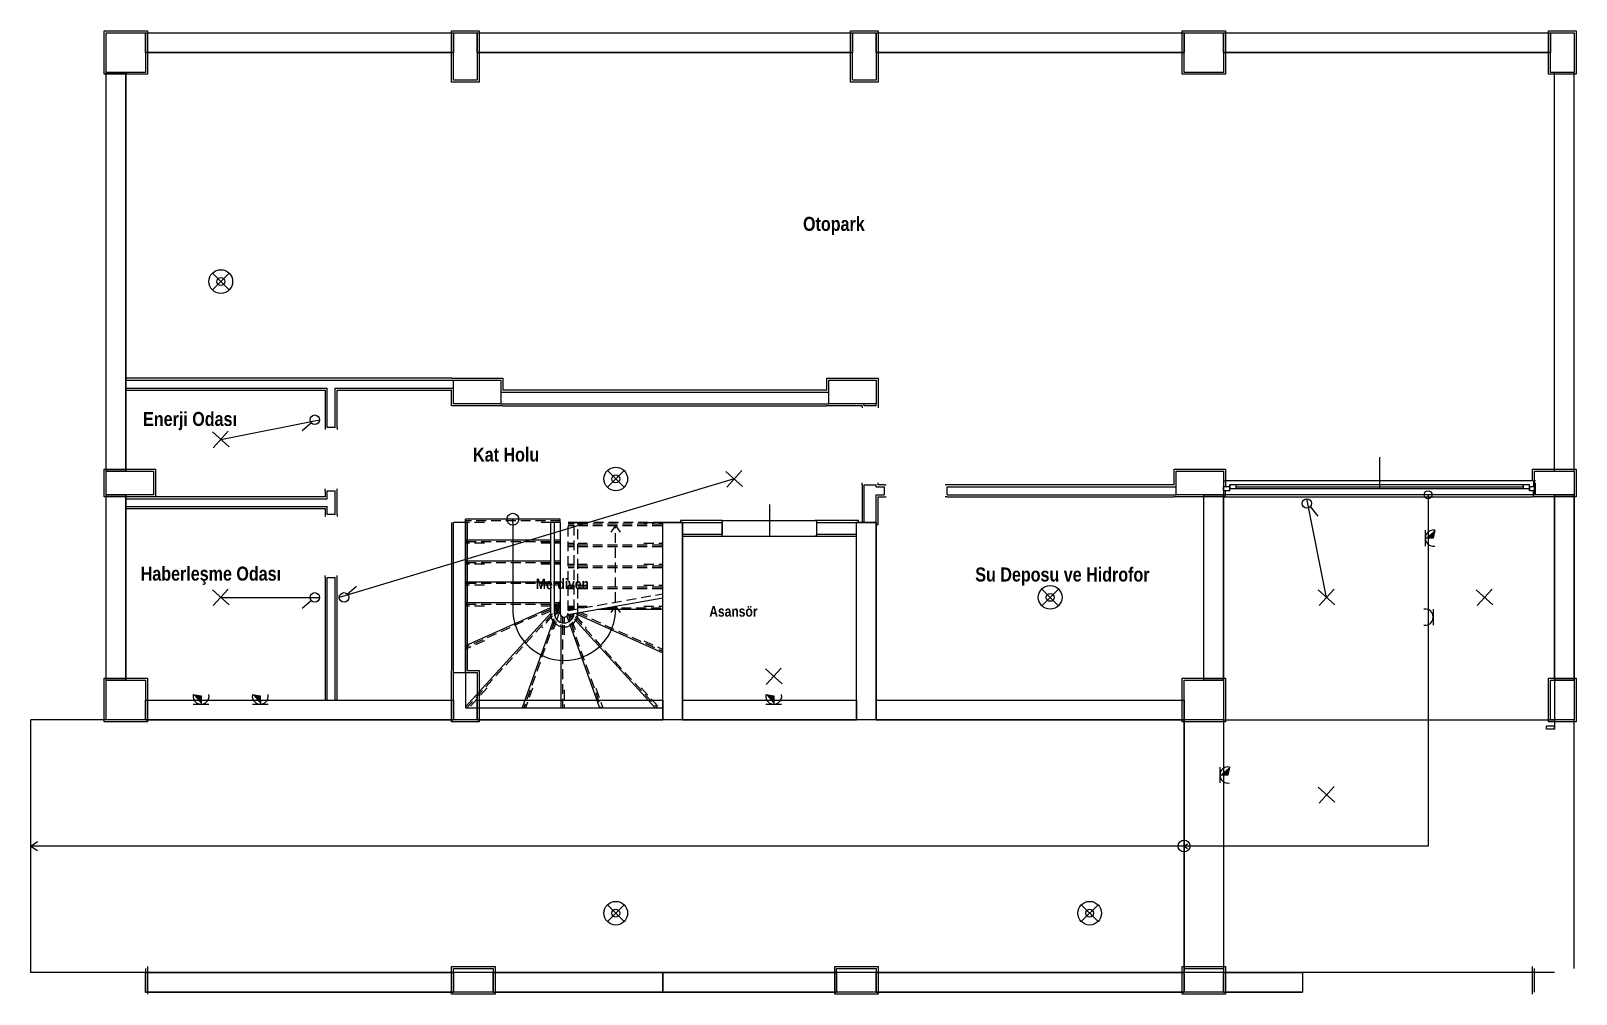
# Model space of a CAD drawing. Header units: centimetres. Extents: x -18476 to -2273, y -368 to 1196.
# Drawn here: x -14163 to -12207, y -368 to 853 of the extents above; entities that cross this region are included whole.
import ezdxf

# ---------------------------------------------------------------- set-up
doc = ezdxf.new("R2010")
doc.units = ezdxf.units.CM
doc.header["$LTSCALE"] = 100
doc.header["$MEASUREMENT"] = 0
doc.linetypes.add('HIDDEN2', pattern=[0.1875, 0.125, -0.0625])
for name, color, linetype in [('Duvar', 7, 'Continuous'), ('ELK-ACIL', 3, 'Continuous'), ('ELK-ANAHTAR', 5, 'Continuous'), ('ELK-AYDINLATMA', 30, 'Continuous'), ('ELK-LINYE', 3, 'Continuous'), ('ELK-PRIZ', 1, 'Continuous'), ('ELK-PRIZ-ETANJ', 6, 'Continuous'), ('Kapi_Pencere', 7, 'Continuous'), ('Kolon', 7, 'Continuous'), ('Mahal', 7, 'Continuous'), ('Merdiven', 7, 'Continuous'), ('Panel', 7, 'Continuous')]:
    doc.layers.add(name, color=color, linetype=linetype)
doc.styles.add('swis721 cn btbold_1_18', font='swisscb.ttf', dxfattribs={"height": 0.2})

# ---------------------------------------------------------------- blocks, each defined once
blk = doc.blocks.new('CADAI_LIGHT_EMERGENCY')
for p, q in [((-10.6, -10.6), (10.6, 10.6)), ((-10.6, 10.6), (10.6, -10.6))]:
    blk.add_line(p, q)
for radius in [15, 5]:
    blk.add_circle((0, 0), radius)
blk = doc.blocks.new('CADAI_LIGHT_CEILING')
for p, q in [((-10.5, 9.5), (10.5, -9.5)), ((9.5, 10.5), (-9.5, -10.5))]:
    blk.add_line(p, q)
blk = doc.blocks.new('CADAI_SOCKET_WET')
for p, q in [((-10.4, 10), (-10.4, -10)), ((0.1, 0), (-10.4, -0.3)), ((2.1, 10), (0.1, 0))]:
    blk.add_line(p, q)
blk.add_arc((0.1, 0), 10.2, 78.5923, 281.4077)
blk.add_solid([(2.1, 10), (-10.1, -0.3), (0.1, 0)])
blk = doc.blocks.new('CADAI_SOCKET')
blk.add_line((-10.4, 10), (-10.4, -10))
blk.add_arc((0.1, 0), 10.2, 78.5923, 281.4077)
blk = doc.blocks.new('CADAI_SWITCH')
blk.add_line((10, 4), (22, 14))
blk.add_circle((6, 0), 6)

msp = doc.modelspace()

# ---------------------------------------------------------------- linework, layer by layer
at = {"layer": 'Duvar', "linetype": 'Continuous'}
for points in [[(-13778.3, 412.5), (-14043.3, 412.5)], [(-13630.8, 412.5), (-13778.3, 412.5)], [(-14043.3, 410), (-13778.3, 410)], [(-14043.3, 400), (-13788.3, 400)], [(-14043.3, 397.5), (-13790.8, 397.5)], [(-13790.8, 397.5), (-13790.8, 350)], [(-13788.3, 350), (-13788.3, 400)], [(-13778.3, 410), (-13628.3, 410)], [(-13778.3, 400), (-13628.3, 400)], [(-13778.3, 350), (-13778.3, 400)], [(-13775.8, 397.5), (-13630.8, 397.5)], [(-13775.8, 350), (-13775.8, 397.5)], [(-13568.3, 395), (-13153.3, 395)], [(-13155.8, 397.5), (-13565.8, 397.5)], [(-13568.3, 380), (-13153.3, 380)], [(-13565.8, 377.5), (-13155.8, 377.5)], [(-13110.8, 377.5), (-13110.8, 375)], [(-13108.3, 377.5), (-13108.3, 380)], [(-13093.3, 377.5), (-13108.3, 377.5)], [(-13093.3, 377.5), (-13093.3, 380)], [(-13090.8, 377.5), (-13090.8, 375)], [(-13790.8, 350), (-13790.8, 347.5)], [(-13778.3, 350), (-13788.3, 350)], [(-13775.8, 350), (-13775.8, 347.5)], [(-13110.8, 277.5), (-13110.8, 280)], [(-13110.8, 277.5), (-13110.8, 230)], [(-13108.3, 230), (-13108.3, 277.5)], [(-13108.3, 277.5), (-13093.3, 277.5)], [(-13093.3, 275), (-13093.3, 277.5)], [(-13093.3, 275), (-13083.3, 275)], [(-13090.8, 277.5), (-13090.8, 280)], [(-13083.3, 277.5), (-13090.8, 277.5)], [(-13083.3, 277.5), (-13080.8, 277.5)], [(-13083.3, 275), (-13083.3, 265)], [(-13003.3, 277.5), (-13005.8, 277.5)], [(-12715.9, 277.5), (-13003.3, 277.5)], [(-13003.3, 275), (-12713.4, 275)], [(-13003.3, 265), (-13003.3, 275)], [(-12653.4, 282.5), (-12650.9, 282.5)], [(-12653.4, 280), (-12653.4, 265)], [(-12262.2, 282.5), (-12650.9, 282.5)], [(-12650.9, 282.5), (-12650.9, 275)], [(-12258.4, 282.5), (-12260.9, 282.5)], [(-12260.9, 282.5), (-12260.9, 275)], [(-12258.4, 265), (-12258.4, 280)], [(-13790.8, 262.5), (-14043.3, 262.5)], [(-14043.3, 260), (-13788.3, 260)], [(-13790.8, 270), (-13790.8, 272.5)], [(-13790.8, 270), (-13790.8, 262.5)], [(-13788.3, 260), (-13788.3, 270)], [(-13788.3, 270), (-13778.3, 270)], [(-13778.3, 250), (-13778.3, 270)], [(-13775.8, 270), (-13775.8, 272.5)], [(-13775.8, 250), (-13775.8, 270)], [(-13093.3, 230), (-13093.3, 265)], [(-13093.3, 265), (-13083.3, 265)], [(-13090.8, 227.5), (-13090.8, 262.5)], [(-13090.8, 262.5), (-13083.3, 262.5)], [(-13083.3, 262.5), (-13080.8, 262.5)], [(-13003.3, 262.5), (-13005.8, 262.5)], [(-13003.3, 265), (-12713.4, 265)], [(-13003.3, 262.5), (-12715.9, 262.5)], [(-12653.4, 262.5), (-12650.9, 262.5)], [(-12650.9, 262.5), (-12650.9, 270)], [(-12650.9, 262.5), (-12262.2, 262.5)], [(-12260.9, 262.5), (-12260.9, 270)], [(-12258.4, 262.5), (-12260.9, 262.5)], [(-14043.3, 250), (-13788.3, 250)], [(-14043.3, 247.5), (-13790.8, 247.5)], [(-13790.8, 247.5), (-13790.8, 240)], [(-13790.8, 240), (-13790.8, 237.5)], [(-13788.3, 240), (-13788.3, 250)], [(-13778.3, 240), (-13788.3, 240)], [(-13778.3, 240), (-13778.3, 250)], [(-13775.8, 240), (-13775.8, 250)], [(-13775.8, 240), (-13775.8, 237.5)], [(-13630.8, 230), (-13630.8, 42.5)], [(-13613.3, 230), (-13628.3, 230)], [(-13628.3, 40), (-13628.3, 230)], [(-13613.3, 40), (-13613.3, 230)], [(-13610.8, 42.5), (-13610.8, 230)], [(-13288.3, 232.5), (-13340.8, 232.5)], [(-13340.8, 232.5), (-13340.8, 230)], [(-13338.3, 230), (-13288.3, 230)], [(-13288.3, 232.5), (-13285.8, 232.5)], [(-13288.3, 230), (-13288.3, 215)], [(-13168.3, 232.5), (-13170.8, 232.5)], [(-13115.8, 232.5), (-13168.3, 232.5)], [(-13168.3, 230), (-13118.3, 230)], [(-13168.3, 215), (-13168.3, 230)], [(-13115.8, 230), (-13115.8, 232.5)], [(-13093.3, 227.5), (-13090.8, 227.5)], [(-13338.3, 215), (-13288.3, 215)], [(-13338.3, 212.5), (-13288.3, 212.5)], [(-13288.3, 212.5), (-13285.8, 212.5)], [(-13168.3, 212.5), (-13170.8, 212.5)], [(-13168.3, 215), (-13118.3, 215)], [(-13168.3, 212.5), (-13118.3, 212.5)], [(-13790.8, 160), (-13790.8, 162.5)], [(-13790.8, 160), (-13790.8, 5)], [(-13788.3, 5), (-13788.3, 160)], [(-13788.3, 160), (-13778.3, 160)], [(-13778.3, 5), (-13778.3, 160)], [(-13775.8, 160), (-13775.8, 162.5)], [(-13775.8, 5), (-13775.8, 160)]]:
    msp.add_lwpolyline(points, dxfattribs=at)
at = {"layer": 'ELK-LINYE'}
for p, q in [((-13923, 335), (-13798, 360)), ((-13273, 285), (-13773, 135)), ((-12523, 135), (-12548, 260)), ((-13923, 135), (-13798, 135))]:
    msp.add_line(p, q, dxfattribs=at)
at = {"layer": 'Kapi_Pencere', "linetype": 'Continuous'}
for points in [[(-12455.9, 312.5), (-12455.9, 272.5)], [(-12645.5, 275), (-12653.4, 275)], [(-12653.4, 270), (-12653.4, 275)], [(-12637.6, 277.5), (-12645.5, 277.5)], [(-12645.5, 275), (-12645.5, 277.5)], [(-12645.5, 277.5), (-12645.5, 272.5)], [(-12645.5, 270), (-12645.5, 275)], [(-12637.6, 276.1), (-12637.6, 277.5)], [(-12274.2, 277.5), (-12637.6, 277.5)], [(-12637.6, 272.5), (-12637.6, 277.5)], [(-12637.6, 275.1), (-12274.2, 275.1)], [(-12637.6, 274.9), (-12274.2, 274.9)], [(-12266.3, 277.5), (-12274.2, 277.5)], [(-12274.2, 276.1), (-12274.2, 277.5)], [(-12274.2, 277.5), (-12274.2, 272.5)], [(-12266.3, 275), (-12266.3, 277.5)], [(-12266.3, 272.5), (-12266.3, 277.5)], [(-12258.4, 275), (-12266.3, 275)], [(-12266.3, 275), (-12266.3, 270)], [(-12258.4, 270), (-12258.4, 275)], [(-12645.5, 270), (-12653.4, 270)], [(-12637.6, 272.5), (-12645.5, 272.5)], [(-12645.5, 270), (-12645.5, 272.5)], [(-12274.2, 272.5), (-12637.6, 272.5)], [(-12274.2, 272.5), (-12274.2, 272.7)], [(-12266.3, 272.5), (-12274.2, 272.5)], [(-12266.3, 270), (-12266.3, 272.5)], [(-12258.4, 270), (-12266.3, 270)], [(-13228.3, 252.5), (-13228.3, 212.5)], [(-13288.3, 232.5), (-13168.3, 232.5)], [(-13288.3, 212.5), (-13288.3, 232.5)], [(-13168.3, 212.5), (-13168.3, 232.5)], [(-13288.3, 212.5), (-13168.3, 212.5)]]:
    msp.add_lwpolyline(points, dxfattribs=at)
at = {"layer": 'Kolon', "linetype": 'Continuous'}
for points in [[(-14070.8, 852.5), (-14015.8, 852.5)], [(-14070.8, 797.5), (-14070.8, 852.5)], [(-14068.3, 850), (-14018.3, 850)], [(-14068.3, 800), (-14068.3, 850)], [(-14018.3, 850), (-14018.3, 800)], [(-14015.8, 852.5), (-14015.8, 797.5)], [(-13630.8, 852.5), (-13595.8, 852.5)], [(-13630.8, 787.5), (-13630.8, 852.5)], [(-13628.3, 850), (-13598.3, 850)], [(-13628.3, 790), (-13628.3, 850)], [(-13598.3, 850), (-13598.3, 790)], [(-13595.8, 852.5), (-13595.8, 787.5)], [(-13125.8, 787.5), (-13125.8, 852.5)], [(-13125.8, 852.5), (-13090.8, 852.5)], [(-13123.3, 790), (-13123.3, 850)], [(-13123.3, 850), (-13093.3, 850)], [(-13093.3, 850), (-13093.3, 790)], [(-13090.8, 852.5), (-13090.8, 787.5)], [(-12705.9, 797.5), (-12705.9, 852.5)], [(-12705.9, 852.5), (-12650.9, 852.5)], [(-12703.4, 800), (-12703.4, 850)], [(-12703.4, 850), (-12653.4, 850)], [(-12653.4, 850), (-12653.4, 800)], [(-12650.9, 852.5), (-12650.9, 797.5)], [(-12242.2, 797.5), (-12242.2, 852.5)], [(-12242.2, 852.5), (-12207.1, 852.5)], [(-12239.7, 800), (-12239.7, 850)], [(-12239.7, 850), (-12209.7, 850)], [(-12209.7, 850), (-12209.7, 800)], [(-12207.1, 852.5), (-12207.1, 797.5)], [(-14015.8, 797.5), (-14070.8, 797.5)], [(-14018.3, 800), (-14068.3, 800)], [(-13595.8, 787.5), (-13630.8, 787.5)], [(-13598.3, 790), (-13628.3, 790)], [(-13090.8, 787.5), (-13125.8, 787.5)], [(-13093.3, 790), (-13123.3, 790)], [(-12650.9, 797.5), (-12705.9, 797.5)], [(-12653.4, 800), (-12703.4, 800)], [(-12207.1, 797.5), (-12242.2, 797.5)], [(-12209.7, 800), (-12239.7, 800)], [(-13630.8, 412.5), (-13565.8, 412.5)], [(-13630.8, 412.5), (-13630.8, 412.5)], [(-13565.8, 412.5), (-13565.8, 397.5)], [(-13155.8, 397.5), (-13155.8, 412.5)], [(-13155.8, 412.5), (-13090.8, 412.5)], [(-13090.8, 412.5), (-13090.8, 377.5)], [(-13630.8, 377.5), (-13630.8, 397.5)], [(-13628.3, 380), (-13628.3, 410)], [(-13628.3, 410), (-13568.3, 410)], [(-13568.3, 410), (-13568.3, 380)], [(-13153.3, 380), (-13153.3, 410)], [(-13153.3, 410), (-13093.3, 410)], [(-13093.3, 410), (-13093.3, 380)], [(-13565.8, 377.5), (-13630.8, 377.5)], [(-13568.3, 380), (-13628.3, 380)], [(-13565.8, 377.5), (-13565.8, 377.5)], [(-13110.8, 377.5), (-13155.8, 377.5)], [(-13155.8, 377.5), (-13155.8, 377.5)], [(-13093.3, 380), (-13153.3, 380)], [(-13090.8, 377.5), (-13090.8, 377.5)], [(-14070.8, 262.5), (-14070.8, 297.5)], [(-14070.8, 297.5), (-14005.8, 297.5)], [(-14068.3, 265), (-14068.3, 295)], [(-14068.3, 295), (-14008.3, 295)], [(-14008.3, 295), (-14008.3, 265)], [(-14005.8, 297.5), (-14005.8, 262.5)], [(-12715.9, 277.5), (-12715.9, 297.5)], [(-12715.9, 297.5), (-12650.9, 297.5)], [(-12713.4, 265), (-12713.4, 295)], [(-12713.4, 295), (-12653.4, 295)], [(-12653.4, 295), (-12653.4, 265)], [(-12650.9, 297.5), (-12650.9, 282.5)], [(-12262.2, 282.5), (-12262.2, 297.5)], [(-12262.2, 297.5), (-12207.1, 297.5)], [(-12259.7, 265), (-12259.7, 295)], [(-12259.7, 295), (-12209.7, 295)], [(-12209.7, 295), (-12209.7, 265)], [(-12207.1, 297.5), (-12207.1, 262.5)], [(-14005.8, 262.5), (-14070.8, 262.5)], [(-14008.3, 265), (-14068.3, 265)], [(-12650.9, 262.5), (-12715.9, 262.5)], [(-12715.9, 262.5), (-12715.9, 262.5)], [(-12653.4, 265), (-12713.4, 265)], [(-12650.9, 262.5), (-12650.9, 262.5)], [(-12207.1, 262.5), (-12262.2, 262.5)], [(-12262.2, 262.5), (-12262.2, 262.5)], [(-12209.7, 265), (-12259.7, 265)], [(-13630.8, -22.5), (-13630.8, 42.5)], [(-13630.8, 42.5), (-13630.8, 42.5)], [(-13628.3, 40), (-13598.3, 40)], [(-13628.3, -20), (-13628.3, 40)], [(-13610.8, 42.5), (-13595.8, 42.5)], [(-13598.3, 40), (-13598.3, -20)], [(-13595.8, 42.5), (-13595.8, -22.5)], [(-14070.8, -22.5), (-14070.8, 32.5)], [(-14070.8, 32.5), (-14015.8, 32.5)], [(-14068.3, -20), (-14068.3, 30)], [(-14068.3, 30), (-14018.3, 30)], [(-14018.3, 30), (-14018.3, -20)], [(-14015.8, 32.5), (-14015.8, -22.5)], [(-12705.9, -22.5), (-12705.9, 32.5)], [(-12705.9, 32.5), (-12650.9, 32.5)], [(-12703.4, -20), (-12703.4, 30)], [(-12703.4, 30), (-12653.4, 30)], [(-12653.4, 30), (-12653.4, -20)], [(-12650.9, 32.5), (-12650.9, -22.5)], [(-12242.2, -22.5), (-12242.2, 32.5)], [(-12242.2, 32.5), (-12207.1, 32.5)], [(-12239.7, -20), (-12239.7, 30)], [(-12239.7, 30), (-12209.7, 30)], [(-12209.7, 30), (-12209.7, -20)], [(-12207.1, 32.5), (-12207.1, -22.5)], [(-14015.8, -22.5), (-14070.8, -22.5)], [(-14018.3, -20), (-14068.3, -20)], [(-13595.8, -22.5), (-13630.8, -22.5)], [(-13598.3, -20), (-13628.3, -20)], [(-12650.9, -22.5), (-12705.9, -22.5)], [(-12653.4, -20), (-12703.4, -20)], [(-12207.1, -22.5), (-12242.2, -22.5)], [(-12209.7, -20), (-12239.7, -20)], [(-14015.8, -332.5), (-14015.8, -367.5)], [(-13630.8, -367.5), (-13630.8, -332.5)], [(-13630.8, -332.5), (-13575.8, -332.5)], [(-13575.8, -332.5), (-13575.8, -367.5)], [(-13145.8, -367.5), (-13145.8, -332.5)], [(-13145.8, -332.5), (-13090.8, -332.5)], [(-13090.8, -332.5), (-13090.8, -367.5)], [(-12705.9, -367.5), (-12705.9, -332.5)], [(-12705.9, -332.5), (-12650.9, -332.5)], [(-12650.9, -332.5), (-12650.9, -367.5)], [(-12262.2, -367.5), (-12262.2, -332.5)], [(-14018.3, -335), (-14018.3, -365)], [(-13628.3, -365), (-13628.3, -335)], [(-13628.3, -335), (-13578.3, -335)], [(-13578.3, -335), (-13578.3, -365)], [(-13143.3, -365), (-13143.3, -335)], [(-13143.3, -335), (-13093.3, -335)], [(-13093.3, -335), (-13093.3, -365)], [(-12703.4, -365), (-12703.4, -335)], [(-12703.4, -335), (-12653.4, -335)], [(-12653.4, -335), (-12653.4, -365)], [(-12259.7, -365), (-12259.7, -335)], [(-13575.8, -367.5), (-13630.8, -367.5)], [(-13578.3, -365), (-13628.3, -365)], [(-13090.8, -367.5), (-13145.8, -367.5)], [(-13093.3, -365), (-13143.3, -365)], [(-12650.9, -367.5), (-12705.9, -367.5)], [(-12653.4, -365), (-12703.4, -365)]]:
    msp.add_lwpolyline(points, dxfattribs=at)
at = {"layer": 'Kolon'}
for points in [[(-14068.3, 850), (-14018.3, 850), (-14018.3, 800), (-14068.3, 800), (-14068.3, 850)], [(-13628.3, 850), (-13598.3, 850), (-13598.3, 790), (-13628.3, 790), (-13628.3, 850)], [(-13093.3, 790), (-13123.3, 790), (-13123.3, 850), (-13093.3, 850), (-13093.3, 790)], [(-12653.4, 850), (-12653.4, 800), (-12703.4, 800), (-12703.4, 850), (-12653.4, 850)], [(-13628.3, 380), (-13628.3, 410), (-13568.3, 410), (-13568.3, 380), (-13628.3, 380)], [(-13153.3, 380), (-13153.3, 410), (-13093.3, 410), (-13093.3, 380), (-13153.3, 380)], [(-14068.3, 265), (-14068.3, 295), (-14008.3, 295), (-14008.3, 265), (-14068.3, 265)], [(-12713.4, 265), (-12713.4, 295), (-12653.4, 295), (-12653.4, 265), (-12713.4, 265)], [(-12259.7, 265), (-12259.7, 295), (-12209.7, 295), (-12209.7, 265), (-12259.7, 265)], [(-13628.3, 40), (-13598.3, 40), (-13598.3, -20), (-13628.3, -20), (-13628.3, 40)], [(-14068.3, -20), (-14068.3, 30), (-14018.3, 30), (-14018.3, -20), (-14068.3, -20)], [(-12653.4, -20), (-12703.4, -20), (-12703.4, 30), (-12653.4, 30), (-12653.4, -20)], [(-12209.7, -20), (-12239.7, -20), (-12239.7, 30), (-12209.7, 30), (-12209.7, -20)], [(-13628.3, -365), (-13628.3, -335), (-13578.3, -335), (-13578.3, -365), (-13628.3, -365)], [(-13143.3, -365), (-13143.3, -335), (-13093.3, -335), (-13093.3, -365), (-13143.3, -365)], [(-12703.4, -365), (-12703.4, -335), (-12653.4, -335), (-12653.4, -365), (-12703.4, -365)]]:
    msp.add_lwpolyline(points, close=True, dxfattribs=at)
at = {"layer": 'Merdiven', "linetype": 'Continuous'}
for points in [[(-12234.6, 265), (-12653.4, 265)], [(-12653.4, 265), (-12653.4, -20)], [(-12394.6, 265), (-12394.6, -20)], [(-12234.6, 265), (-12234.6, -20)], [(-13493.3, 234), (-13613.3, 234)], [(-13613.3, 230), (-13613.3, 234)], [(-13613.3, 230), (-13613.3, 115)], [(-13553.3, 230), (-13553.3, 234)], [(-13553.3, 230), (-13553.3, 115)], [(-13505.8, 230), (-13505.8, 115)], [(-13500.8, 230), (-13505.8, 230)], [(-13500.8, 230), (-13500.8, 115)], [(-13493.3, 230), (-13493.3, 234)], [(-13493.3, 230), (-13493.3, 115)], [(-13475.8, 230), (-13470.8, 230)], [(-13423.3, 226), (-13429, 217.8)], [(-13423.3, 226), (-13417.6, 217.8)], [(-13505.8, 207.5), (-13613.3, 207.5)], [(-13493.3, 207.5), (-13500.8, 207.5)], [(-13505.8, 180.9), (-13613.3, 180.9)], [(-13493.3, 180.9), (-13500.8, 180.9)], [(-13505.8, 154.4), (-13613.3, 154.4)], [(-13493.3, 154.4), (-13500.8, 154.4)], [(-13505.8, 127.9), (-13613.3, 127.9)], [(-13505.8, 121.9), (-13613.3, 73.5)], [(-13493.3, 127.9), (-13500.8, 127.9)], [(-13493.3, 127.9), (-13500.8, 119.6)], [(-13493.3, 127.6), (-13500.8, 124.2)], [(-13493.3, 131.1), (-13500.3, 111.4)], [(-13483.3, 113.3), (-13363.3, 134.5)], [(-13446, 119.9), (-13363.3, 119.9)], [(-13423.3, 123.9), (-13429, 115.7)], [(-13423.3, 123.9), (-13417.6, 115.7)], [(-13423.3, 115), (-13423.3, 123.9)], [(-13363.3, 115), (-13363.3, 134.5)], [(-13505, 115), (-13613.3, -3.8)], [(-13613.3, 115), (-13613.3, -5)], [(-13501.5, 107.9), (-13541.4, -5)], [(-13492.3, 112), (-13492.3, 103.2)], [(-13492.3, 100.5), (-13492.3, -5)], [(-13484.8, 111.4), (-13482.2, 104.1)], [(-13481.4, 101.7), (-13443.6, -5)], [(-13481.2, 113.7), (-13477.2, 109.3)], [(-13475.4, 107.3), (-13373, -5)], [(-13473.3, 114.3), (-13363.3, 64.7)], [(-13363.3, -5), (-13363.3, 115)], [(-13613.3, -5), (-13363.3, -5)], [(-14163.4, -340), (-14163.4, -20)], [(-12703.4, -20), (-14163.4, -20)], [(-12703.4, -340), (-12703.4, -20)], [(-12653.4, -20), (-12703.4, -20)], [(-12703.4, -20), (-12703.4, -340)], [(-12653.4, -20), (-12234.6, -20)], [(-12653.4, -20), (-12234.6, -20)], [(-12653.4, -20), (-12653.4, -340)], [(-12653.4, -20), (-12653.4, -340)], [(-12394.6, -20), (-12394.6, -180)], [(-12234.6, -28), (-12244.6, -28)], [(-12244.6, -32), (-12244.6, -28)], [(-12234.6, -32), (-12244.6, -32)], [(-12234.6, -20), (-12234.6, -28)], [(-12234.6, -32), (-12234.6, -28)], [(-12234.6, -28), (-12234.6, -32)], [(-14163.4, -180), (-14155.2, -174.3)], [(-12703.4, -180), (-14163.4, -180)], [(-14163.4, -180), (-14155.2, -185.7)], [(-12703.4, -180), (-12699.3, -177.1)], [(-12653.4, -180), (-12703.4, -180)], [(-12703.4, -180), (-12699.3, -182.9)], [(-12394.6, -180), (-12653.4, -180)], [(-12703.4, -340), (-14163.4, -340)], [(-12653.4, -340), (-12703.4, -340)], [(-12234.6, -340), (-12653.4, -340)]]:
    msp.add_lwpolyline(points, dxfattribs=at)
at = {"layer": 'Merdiven', "linetype": 'HIDDEN2'}
for points in [[(-13493.3, 232), (-13613.3, 232)], [(-13589.3, 230), (-13613.3, 230)], [(-13505.8, 230), (-13517.3, 230)], [(-13493.3, 230), (-13500.8, 230)], [(-13483.3, 230), (-13475.8, 230)], [(-13475.8, 230), (-13483.3, 230)], [(-13483.3, 118.4), (-13483.3, 230)], [(-13483.3, 228), (-13475.8, 228)], [(-13483.3, 226), (-13475.8, 226)], [(-13475.8, 119.7), (-13475.8, 230)], [(-13475.8, 230), (-13470.8, 230)], [(-13470.8, 230), (-13475.8, 230)], [(-13470.8, 115), (-13470.8, 230)], [(-13470.8, 230), (-13459.3, 230)], [(-13363.3, 230), (-13470.8, 230)], [(-13470.8, 228), (-13363.3, 228)], [(-13470.8, 226), (-13363.3, 226)], [(-13423.3, 129), (-13423.3, 226)], [(-13387.3, 230), (-13363.3, 230)], [(-13363.3, 139.5), (-13363.3, 230)], [(-13505.8, 205.5), (-13613.3, 205.5)], [(-13589.3, 203.5), (-13613.3, 203.5)], [(-13505.8, 203.5), (-13517.3, 203.5)], [(-13493.3, 205.5), (-13500.8, 205.5)], [(-13493.3, 203.5), (-13500.8, 203.5)], [(-13483.3, 203.5), (-13475.8, 203.5)], [(-13483.3, 201.5), (-13475.8, 201.5)], [(-13483.3, 199.5), (-13475.8, 199.5)], [(-13470.8, 203.5), (-13459.3, 203.5)], [(-13470.8, 201.5), (-13363.3, 201.5)], [(-13470.8, 199.5), (-13363.3, 199.5)], [(-13387.3, 203.5), (-13363.3, 203.5)], [(-13505.8, 178.9), (-13613.3, 178.9)], [(-13589.3, 176.9), (-13613.3, 176.9)], [(-13505.8, 176.9), (-13517.3, 176.9)], [(-13493.3, 178.9), (-13500.8, 178.9)], [(-13493.3, 176.9), (-13500.8, 176.9)], [(-13483.3, 176.9), (-13475.8, 176.9)], [(-13470.8, 176.9), (-13459.3, 176.9)], [(-13387.3, 176.9), (-13363.3, 176.9)], [(-13483.3, 174.9), (-13475.8, 174.9)], [(-13483.3, 172.9), (-13475.8, 172.9)], [(-13470.8, 174.9), (-13363.3, 174.9)], [(-13470.8, 172.9), (-13363.3, 172.9)], [(-13505.8, 152.4), (-13613.3, 152.4)], [(-13589.3, 150.4), (-13613.3, 150.4)], [(-13505.8, 150.4), (-13517.3, 150.4)], [(-13493.3, 152.4), (-13500.8, 152.4)], [(-13493.3, 150.4), (-13500.8, 150.4)], [(-13483.3, 150.4), (-13475.8, 150.4)], [(-13483.3, 148.4), (-13475.8, 148.4)], [(-13483.3, 146.4), (-13475.8, 146.4)], [(-13483.3, 118.4), (-13363.3, 139.5)], [(-13470.8, 150.4), (-13459.3, 150.4)], [(-13470.8, 148.4), (-13363.3, 148.4)], [(-13470.8, 146.4), (-13363.3, 146.4)], [(-13387.3, 150.4), (-13363.3, 150.4)], [(-13505.8, 125.9), (-13613.3, 125.9)], [(-13589.3, 123.9), (-13613.3, 123.9)], [(-13505.8, 119.7), (-13613.3, 71.3)], [(-13505.8, 123.9), (-13517.3, 123.9)], [(-13505.8, 117.6), (-13517.3, 112.4)], [(-13493.3, 125.9), (-13500.8, 125.9)], [(-13493.3, 125.4), (-13500.8, 122)], [(-13493.3, 124.9), (-13500.8, 116.7)], [(-13493.3, 123.9), (-13500.8, 123.9)], [(-13493.3, 123.2), (-13500.8, 119.8)], [(-13493.3, 121.9), (-13500.7, 113.8)], [(-13493.3, 125.1), (-13499.1, 108.7)], [(-13493.3, 119.1), (-13497.7, 106.8)], [(-13483.3, 123.9), (-13475.8, 123.9)], [(-13475.8, 119.8), (-13483.3, 123.2)], [(-13480.5, 118.9), (-13483.3, 121.9)], [(-13475.8, 121.9), (-13483.3, 121.9)], [(-13479.1, 119.1), (-13483.3, 121)], [(-13475.8, 119.9), (-13483.3, 119.9)], [(-13483, 118.4), (-13483.3, 119.1)], [(-13482.8, 118.5), (-13483.3, 119)], [(-13482.6, 118.5), (-13483.3, 118.8)], [(-13470.8, 123.9), (-13459.3, 123.9)], [(-13463.4, 121.9), (-13470.8, 121.9)], [(-13434.6, 121.9), (-13363.3, 121.9)], [(-13387.3, 123.9), (-13363.3, 123.9)], [(-13503.2, 114), (-13611.7, -5)], [(-13500.1, 105.8), (-13539.3, -5)], [(-13502.9, 111.5), (-13516.4, 96.6)], [(-13498.6, 104.1), (-13502.1, 94.3)], [(-13490.3, 110.4), (-13490.3, 102.7)], [(-13490.3, 100.2), (-13490.3, -5)], [(-13488.3, 110), (-13488.3, 102.5)], [(-13488.3, 100), (-13488.3, 87)], [(-13483.3, 113.1), (-13480.5, 105.2)], [(-13481.4, 113.7), (-13478.9, 106.8)], [(-13479.6, 102.8), (-13441.5, -5)], [(-13478.9, 114.1), (-13476.4, 111.4)], [(-13478, 104.1), (-13474.5, 94.3)], [(-13476.5, 114.5), (-13475.9, 113.8)], [(-13474.5, 109.3), (-13370.3, -5)], [(-13473.7, 111.5), (-13460.2, 96.6)], [(-13470.8, 115.4), (-13363.3, 66.9)], [(-13467.6, 116.1), (-13459.3, 112.4)], [(-13589.3, 79.9), (-13613.3, 69.1)], [(-13387.3, 79.9), (-13363.3, 69.1)], [(-13585.8, 20.4), (-13609, -5)], [(-13528.4, 19.8), (-13537.2, -5)], [(-13448.2, 19.8), (-13439.4, -5)], [(-13390.8, 20.4), (-13367.6, -5)], [(-13488.3, 18), (-13488.3, -5)]]:
    msp.add_lwpolyline(points, dxfattribs=at)
at = {"layer": 'Merdiven', "linetype": 'Continuous'}
for centre, radius in [((-12394.6, 265), 5), ((-13553.3, 234), 7.5), ((-12703.4, -180), 7.5)]:
    msp.add_circle(centre, radius, dxfattribs=at)
for centre, radius, start, end in [((-13488.3, 120.2), 65.2, -175.4188, -4.5812), ((-13488.3, 115), 17.5, 180, 0), ((-13488.3, 115), 12.5, 180, -1.6764), ((-13488.3, 115), 5, 180, 0)]:
    msp.add_arc(centre, radius, start, end, dxfattribs=at)
at = {"layer": 'Panel', "linetype": 'Continuous'}
for points in [[(-14018.3, 850), (-13628.3, 850)], [(-13598.3, 850), (-13123.3, 850)], [(-13093.3, 850), (-12703.4, 850)], [(-12653.4, 850), (-12239.7, 850)], [(-14018.3, 825), (-13628.3, 825)], [(-13598.3, 825), (-13123.3, 825)], [(-13093.3, 825), (-12703.4, 825)], [(-12653.4, 825), (-12239.7, 825)], [(-14068.3, 295), (-14068.3, 800)], [(-14043.3, 295), (-14043.3, 800)], [(-12234.7, 295), (-12234.7, 800)], [(-12209.7, 295), (-12209.7, 800)], [(-14068.3, 30), (-14068.3, 265)], [(-14043.3, 30), (-14043.3, 265)], [(-12678.4, 30), (-12678.4, 265)], [(-12653.4, 30), (-12653.4, 265)], [(-12234.7, 30), (-12234.7, 265)], [(-12209.7, 30), (-12209.7, 265)], [(-13338.3, 230), (-13363.3, 230)], [(-13363.3, -20), (-13363.3, 230)], [(-13338.3, -20), (-13338.3, 230)], [(-13093.3, 230), (-13118.3, 230)], [(-13118.3, -20), (-13118.3, 230)], [(-13093.3, -20), (-13093.3, 230)], [(-14018.3, 5), (-13628.3, 5)], [(-13598.3, 5), (-13363.3, 5)], [(-13338.3, 5), (-13118.3, 5)], [(-13093.3, 5), (-12703.4, 5)], [(-14018.3, -20), (-13628.3, -20)], [(-13598.3, -20), (-13363.3, -20)], [(-13338.3, -20), (-13363.3, -20)], [(-13338.3, -20), (-13118.3, -20)], [(-13093.3, -20), (-13118.3, -20)], [(-13093.3, -20), (-12703.4, -20)], [(-12209.7, -335), (-12209.7, -20)], [(-14018.3, -340), (-13628.3, -340)], [(-13578.3, -340), (-13363.3, -340)], [(-13363.3, -340), (-13143.3, -340)], [(-13093.3, -340), (-12703.4, -340)], [(-12653.4, -340), (-12553.4, -340)], [(-14018.3, -365), (-13628.3, -365)], [(-13578.3, -365), (-13363.3, -365)], [(-13363.3, -365), (-13143.3, -365)], [(-13093.3, -365), (-12703.4, -365)], [(-12653.4, -365), (-12553.4, -365)]]:
    msp.add_lwpolyline(points, dxfattribs=at)
at = {"layer": 'Panel'}
for points in [[(-13628.3, 825), (-14018.3, 825), (-14018.3, 850), (-13628.3, 850), (-13628.3, 825)], [(-13123.3, 850), (-13123.3, 825), (-13598.3, 825), (-13598.3, 850), (-13123.3, 850)], [(-12703.4, 825), (-13093.3, 825), (-13093.3, 850), (-12703.4, 850), (-12703.4, 825)], [(-12239.7, 825), (-12653.4, 825), (-12653.4, 850), (-12239.7, 850), (-12239.7, 825)], [(-14043.3, 295), (-14068.3, 295), (-14068.3, 800), (-14043.3, 800), (-14043.3, 295)], [(-14043.3, 30), (-14068.3, 30), (-14068.3, 265), (-14043.3, 265), (-14043.3, 30)], [(-12653.4, 30), (-12678.4, 30), (-12678.4, 265), (-12653.4, 265), (-12653.4, 30)], [(-12209.7, 30), (-12234.7, 30), (-12234.7, 265), (-12209.7, 265), (-12209.7, 30)], [(-13363.3, -20), (-13363.3, 230), (-13338.3, 230), (-13338.3, -20), (-13363.3, -20)], [(-13118.3, -20), (-13118.3, 230), (-13093.3, 230), (-13093.3, -20), (-13118.3, -20)], [(-13628.3, -20), (-14018.3, -20), (-14018.3, 5), (-13628.3, 5), (-13628.3, -20)], [(-13363.3, -20), (-13598.3, -20), (-13598.3, 5), (-13363.3, 5), (-13363.3, -20)], [(-13118.3, -20), (-13338.3, -20), (-13338.3, 5), (-13118.3, 5), (-13118.3, -20)], [(-12703.4, -20), (-13093.3, -20), (-13093.3, 5), (-12703.4, 5), (-12703.4, -20)], [(-13628.3, -365), (-14018.3, -365), (-14018.3, -340), (-13628.3, -340), (-13628.3, -365)], [(-13363.3, -365), (-13578.3, -365), (-13578.3, -340), (-13363.3, -340), (-13363.3, -365)], [(-13143.3, -365), (-13363.3, -365), (-13363.3, -340), (-13143.3, -340), (-13143.3, -365)], [(-12703.4, -365), (-13093.3, -365), (-13093.3, -340), (-12703.4, -340), (-12703.4, -365)], [(-12553.4, -365), (-12653.4, -365), (-12653.4, -340), (-12553.4, -340), (-12553.4, -365)]]:
    msp.add_lwpolyline(points, close=True, dxfattribs=at)

# ---------------------------------------------------------------- block references
at = {"layer": 'ELK-ACIL'}
for p in [(-13923, 535), (-13423, 285), (-12873, 135), (-13423, -265), (-12823, -265)]:
    msp.add_blockref('CADAI_LIGHT_EMERGENCY', p, dxfattribs=at)
at = {"layer": 'ELK-ANAHTAR'}
for p, rotation in [((-13798, 360), 180), ((-12548, 260), 270), ((-13798, 135), 180)]:
    msp.add_blockref('CADAI_SWITCH', p, dxfattribs=dict(at, rotation=rotation))
msp.add_blockref('CADAI_SWITCH', (-13773, 135), dxfattribs=at)
at = {"layer": 'ELK-AYDINLATMA'}
for p in [(-13923, 335), (-13273, 285), (-13923, 135), (-12523, 135), (-12323, 135), (-13223, 35), (-12523, -115)]:
    msp.add_blockref('CADAI_LIGHT_CEILING', p, dxfattribs=at)
at = {"layer": 'ELK-PRIZ', "rotation": 180}
msp.add_blockref('CADAI_SOCKET', (-12398, 110), dxfattribs=at)
at = {"layer": 'ELK-PRIZ-ETANJ'}
for p in [(-12388, 210), (-12648, -90)]:
    msp.add_blockref('CADAI_SOCKET_WET', p, dxfattribs=at)
at = {"layer": 'ELK-PRIZ-ETANJ', "rotation": 90}
for p in [(-13948, 10), (-13873, 10), (-13223, 10)]:
    msp.add_blockref('CADAI_SOCKET_WET', p, dxfattribs=at)

# ---------------------------------------------------------------- texts
at = {"layer": 'Mahal', "linetype": 'Continuous', "style": 'swis721 cn btbold_1_18'}
for s, height, p in [('Otopark', 17.78, (-13185.9, 599.2)), ('Enerji Odası', 17.778, (-14021.4, 352.1)), ('Kat Holu', 17.78, (-13603.6, 307)), ('Haberleşme Odası', 17.778, (-14024.4, 156.2)), ('Merdiven', 13.33, (-13524.1, 145.4)), ('Su Deposu ve Hidrofor', 17.778, (-12967.8, 155.1)), ('Asansör', 13.33, (-13304.6, 110.6))]:
    msp.add_text(s, height=height, dxfattribs=at).set_placement(p)

doc.saveas('drawing.dxf')
